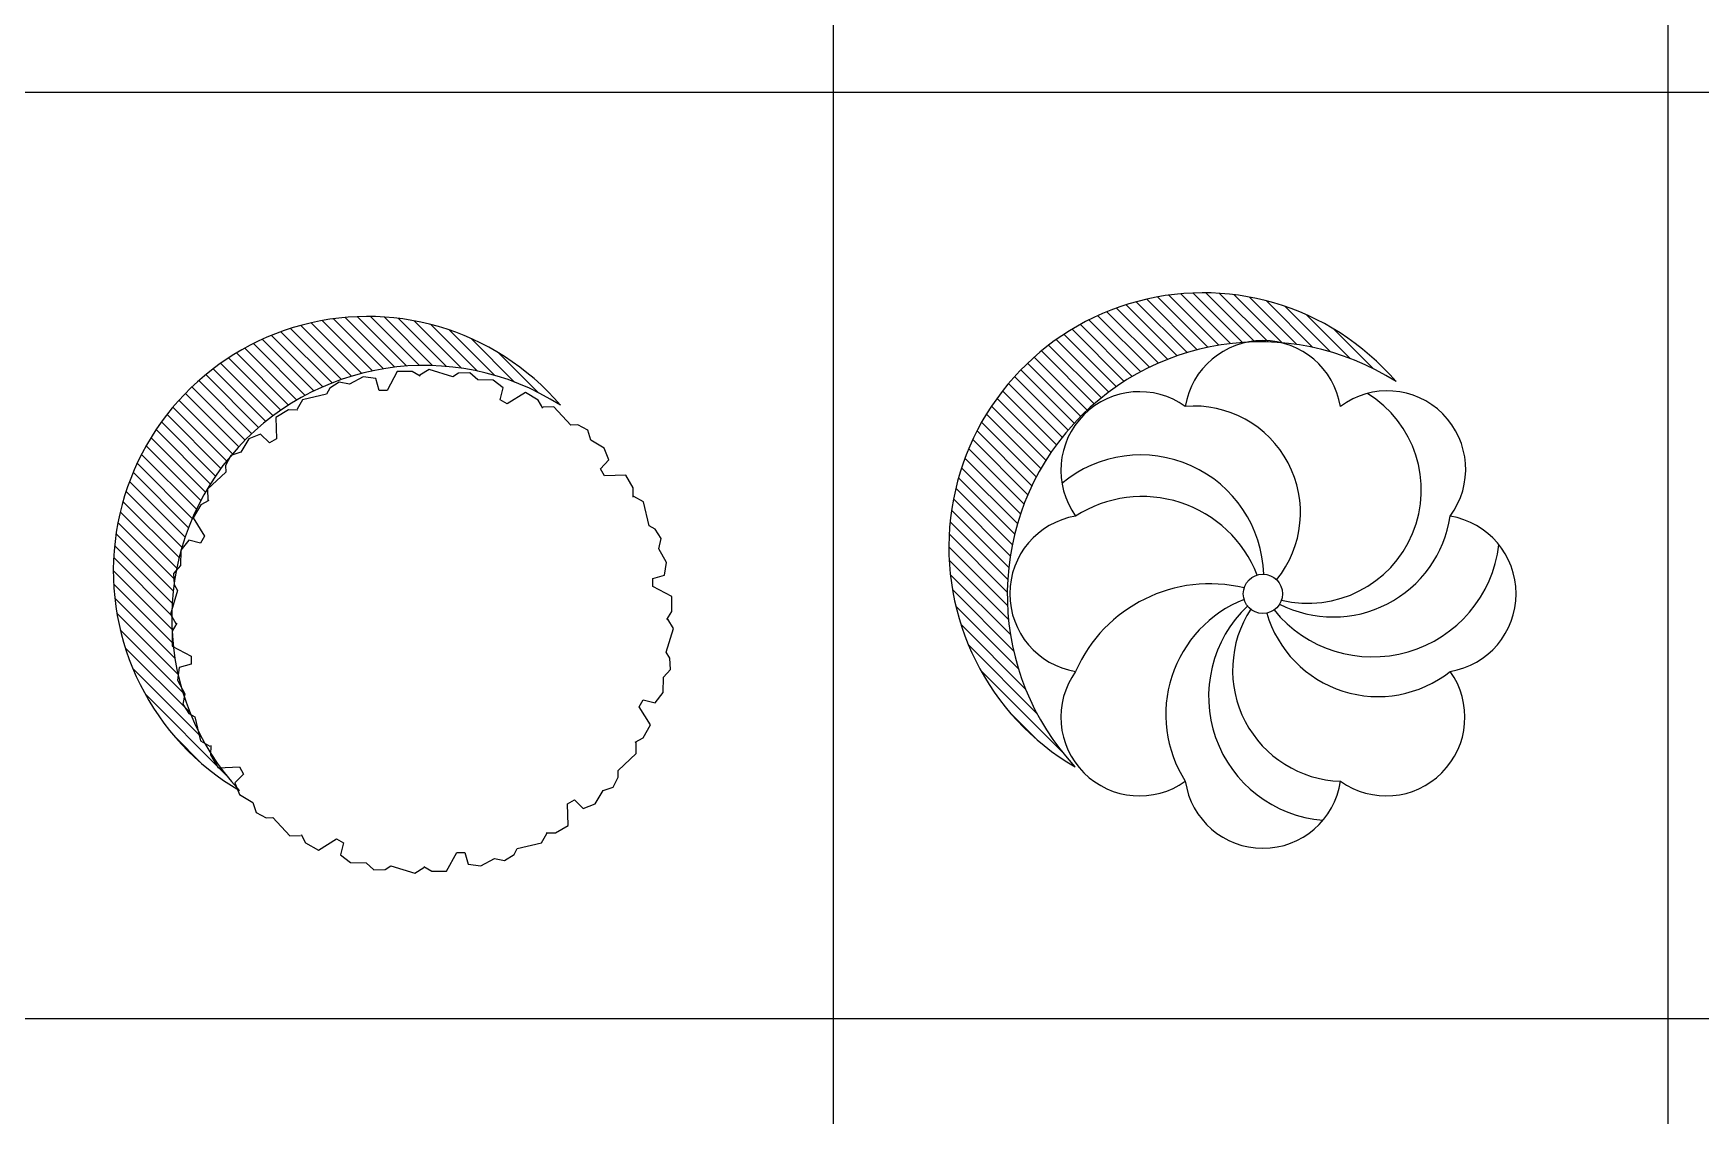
# Model space of a CAD drawing. Header units: inches. Extents: x 7658 to 73799, y 48 to 40262.
# Drawn here: x 23984 to 28237, y 2807 to 5567 of the extents above; entities that cross this region are included whole.
import ezdxf

# ---------------------------------------------------------------- set-up
doc = ezdxf.new("R2010")
doc.units = ezdxf.units.IN
doc.layers.add('www.cad-blocks.net', color=7, linetype='Continuous')
doc.styles.get("Standard").update_dxf_attribs({"font": 'arial.ttf'})

# ---------------------------------------------------------------- blocks, each defined once
blk = doc.blocks.new('A$C516926BB')
for p, q in [((14.6381, 38.5194), (14.6381, 0)), ((16.7665, 38.5194), (16.7665, 0)), ((0, 4.7221), (62.4121, 4.7221)), ((0, 2.361), (60.3118, 2.361))]:
    blk.add_line(p, q)
blk = doc.blocks.new('A$C4858118B')
for p, q in [((0.6607, 1.2803), (0.5325, 1.4085)), ((0.6889, 1.2855), (0.5614, 1.4131)), ((0.7182, 1.2897), (0.5914, 1.4164)), ((0.7487, 1.2925), (0.6228, 1.4184)), ((0.7807, 1.2939), (0.6558, 1.4189)), ((0.8143, 1.2937), (0.6905, 1.4176)), ((0.8499, 1.2916), (0.7274, 1.4141)), ((0.8877, 1.2872), (0.7669, 1.408)), ((0.5343, 1.2396), (0.4032, 1.3708)), ((0.5579, 1.2495), (0.4273, 1.3801)), ((0.5823, 1.2585), (0.4522, 1.3885)), ((0.6075, 1.2667), (0.478, 1.3961)), ((0.6337, 1.2739), (0.5048, 1.4028)), ((0.9285, 1.2798), (0.8098, 1.3985)), ((0.9732, 1.2685), (0.8574, 1.3843)), ((1.0234, 1.2517), (0.9123, 1.3628)), ((0.4472, 1.1931), (0.3142, 1.3261)), ((0.4679, 1.2058), (0.3354, 1.3384)), ((0.4893, 1.2178), (0.3572, 1.3499)), ((0.5115, 1.2291), (0.3798, 1.3607)), ((1.0832, 1.2253), (0.982, 1.3265)), ((0.3889, 1.1512), (0.2545, 1.2856)), ((0.4077, 1.1658), (0.2737, 1.2997)), ((0.4271, 1.1798), (0.2936, 1.3133)), ((0.7241, 1.2786), (0.6984, 1.2306)), ((0.762, 1.2787), (0.7241, 1.2786)), ((0.7823, 1.2666), (0.762, 1.2787)), ((0.8054, 1.2834), (0.782, 1.2693)), ((0.8661, 1.2649), (0.8054, 1.2834)), ((0.3362, 1.1037), (0.2005, 1.2394)), ((0.3531, 1.1201), (0.2179, 1.2554)), ((0.3707, 1.136), (0.2359, 1.2708)), ((0.5521, 1.2362), (0.5439, 1.2209)), ((0.5763, 1.2516), (0.5521, 1.2362)), ((0.6025, 1.246), (0.5763, 1.2516)), ((0.6372, 1.2651), (0.6025, 1.246)), ((0.6693, 1.2605), (0.6372, 1.2651)), ((0.6777, 1.2306), (0.6693, 1.2605)), ((0.8808, 1.2741), (0.8661, 1.2649)), ((0.9095, 1.2753), (0.8808, 1.2741)), ((0.9294, 1.2574), (0.9095, 1.2753)), ((0.969, 1.2565), (0.9294, 1.2574)), ((0.9945, 1.2366), (0.969, 1.2565)), ((0.9868, 1.2064), (0.9945, 1.2366)), ((0.3041, 1.0689), (0.1675, 1.2055)), ((0.3198, 1.0866), (0.1837, 1.2227)), ((0.4821, 1.2065), (0.4689, 1.1826)), ((0.5439, 1.2209), (0.4821, 1.2065)), ((0.6984, 1.2306), (0.6777, 1.2306)), ((1.0047, 1.1961), (0.9868, 1.2064)), ((1.051, 1.2248), (1.0047, 1.1961)), ((1.0839, 1.2059), (1.051, 1.2248)), ((1.0954, 1.1853), (1.0839, 1.2059)), ((0.2607, 1.0121), (0.1227, 1.1501)), ((0.2745, 1.0317), (0.137, 1.1692)), ((0.289, 1.0506), (0.152, 1.1876)), ((0.4469, 1.1808), (0.4141, 1.1618)), ((0.4141, 1.1618), (0.4158, 1.1073)), ((0.4705, 1.1804), (0.4469, 1.1808)), ((1.1238, 1.1882), (1.0964, 1.1878)), ((1.1672, 1.1419), (1.1238, 1.1882)), ((0.2349, 0.9711), (0.096, 1.11)), ((0.2474, 0.9919), (0.109, 1.1304)), ((0.3456, 1.1066), (0.325, 1.0727)), ((0.3756, 1.1187), (0.3456, 1.1066)), ((0.398, 1.097), (0.3756, 1.1187)), ((0.4158, 1.1073), (0.398, 1.097)), ((1.1845, 1.1425), (1.1672, 1.1419)), ((1.2099, 1.1293), (1.1845, 1.1425)), ((1.2182, 1.1038), (1.2099, 1.1293)), ((0.2119, 0.9273), (0.0719, 1.0673)), ((0.223, 0.9495), (0.0836, 1.089)), ((0.2996, 1.0645), (0.2863, 1.039)), ((0.325, 1.0727), (0.2996, 1.0645)), ((1.252, 1.0833), (1.2182, 1.1038)), ((1.2642, 1.0532), (1.252, 1.0833)), ((0.1918, 0.8805), (0.0506, 1.0217)), ((0.2015, 0.9043), (0.0609, 1.0448)), ((0.2869, 1.0217), (0.2406, 0.9783)), ((0.2863, 1.039), (0.2869, 1.0217)), ((1.2424, 1.0309), (1.2642, 1.0532)), ((1.2527, 1.013), (1.2424, 1.0309)), ((0.1829, 0.856), (0.0411, 0.9978)), ((0.2406, 0.9783), (0.2411, 0.951)), ((1.3072, 1.0147), (1.2527, 1.013)), ((1.3263, 0.982), (1.3072, 1.0147)), ((1.3259, 0.9583), (1.3263, 0.982)), ((0.1678, 0.8043), (0.0246, 0.9475)), ((0.1749, 0.8306), (0.0324, 0.9731)), ((0.2229, 0.9384), (0.204, 0.9056)), ((0.2435, 0.9499), (0.2229, 0.9384)), ((1.352, 0.9467), (1.328, 0.9599)), ((1.3664, 0.8849), (1.352, 0.9467)), ((0.1567, 0.7486), (0.0118, 0.8935)), ((0.1617, 0.777), (0.0177, 0.921)), ((0.204, 0.9056), (0.2328, 0.8592)), ((0.1528, 0.7191), (0.0069, 0.8649)), ((0.2328, 0.8592), (0.2225, 0.8414)), ((1.3816, 0.8767), (1.3664, 0.8849)), ((1.3971, 0.8525), (1.3816, 0.8767)), ((1.3915, 0.8263), (1.3971, 0.8525)), ((0.1502, 0.6883), (0.0032, 0.8352)), ((0.1723, 0.8235), (0.1714, 0.7839)), ((0.1923, 0.849), (0.1723, 0.8235)), ((0.2225, 0.8414), (0.1923, 0.849)), ((1.4105, 0.7916), (1.3915, 0.8263)), ((0.1496, 0.622), (0, 0.7716)), ((0.149, 0.656), (0.0009, 0.8042)), ((0.1714, 0.7839), (0.1535, 0.764)), ((1.406, 0.7595), (1.4105, 0.7916)), ((0.1521, 0.5861), (0.0008, 0.7374)), ((0.1535, 0.764), (0.1548, 0.7354)), ((0.1548, 0.7354), (0.1639, 0.7207)), ((1.376, 0.7511), (1.406, 0.7595)), ((1.376, 0.7304), (1.376, 0.7511)), ((1.4241, 0.7047), (1.376, 0.7304)), ((0.1571, 0.5477), (0.0037, 0.7011)), ((0.1639, 0.7207), (0.1455, 0.66)), ((1.4242, 0.6668), (1.4241, 0.7047)), ((0.1651, 0.5063), (0.0091, 0.6623)), ((0.1455, 0.66), (0.1596, 0.6365)), ((1.412, 0.6465), (1.4242, 0.6668)), ((1.4288, 0.6234), (1.4147, 0.6469)), ((0.1773, 0.4607), (0.0176, 0.6203)), ((0.1623, 0.6368), (0.1501, 0.6165)), ((0.1501, 0.6165), (0.1502, 0.5787)), ((1.4104, 0.5627), (1.4288, 0.6234)), ((0.1956, 0.409), (0.0305, 0.5741)), ((0.1502, 0.5787), (0.1982, 0.5529)), ((0.1982, 0.5529), (0.1982, 0.5323)), ((1.4195, 0.548), (1.4104, 0.5627)), ((0.2247, 0.3464), (0.0498, 0.5214)), ((0.1683, 0.5238), (0.1637, 0.4917)), ((0.1982, 0.5323), (0.1683, 0.5238)), ((1.4029, 0.4994), (1.4208, 0.5193)), ((1.4208, 0.5193), (1.4195, 0.548)), ((0.1637, 0.4917), (0.1828, 0.457)), ((1.402, 0.4599), (1.4029, 0.4994)), ((0.2879, 0.2498), (0.081, 0.4568)), ((0.1828, 0.457), (0.1772, 0.4308)), ((0.1772, 0.4308), (0.1926, 0.4066)), ((1.3415, 0.4241), (1.3518, 0.442)), ((1.3518, 0.442), (1.382, 0.4343)), ((1.382, 0.4343), (1.402, 0.4599)), ((0.1926, 0.4066), (0.2079, 0.3985)), ((0.2079, 0.3985), (0.2223, 0.3367)), ((1.3702, 0.3778), (1.3415, 0.4241)), ((0.224, 0.2804), (0.1582, 0.3461)), ((1.3307, 0.3334), (1.3514, 0.3449)), ((1.3514, 0.3449), (1.3702, 0.3778)), ((0.2223, 0.3367), (0.2462, 0.3234)), ((0.2484, 0.325), (0.248, 0.3014)), ((0.248, 0.3014), (0.2671, 0.2686)), ((1.2874, 0.2616), (1.3337, 0.305)), ((1.3337, 0.305), (1.3332, 0.3324)), ((0.2671, 0.2686), (0.3215, 0.2704)), ((0.3215, 0.2704), (0.3318, 0.2525)), ((1.288, 0.2443), (1.2874, 0.2616)), ((0.3318, 0.2525), (0.3101, 0.2302)), ((0.3101, 0.2302), (0.3222, 0.2001)), ((1.2492, 0.2106), (1.2747, 0.2189)), ((1.2747, 0.2189), (1.288, 0.2443)), ((0.3222, 0.2001), (0.3561, 0.1796)), ((0.3561, 0.1796), (0.3644, 0.1541)), ((1.1585, 0.1761), (1.1763, 0.1864)), ((1.1602, 0.1216), (1.1585, 0.1761)), ((1.1763, 0.1864), (1.1986, 0.1647)), ((1.1986, 0.1647), (1.2287, 0.1768)), ((1.2287, 0.1768), (1.2492, 0.2106)), ((0.3644, 0.1541), (0.3898, 0.1409)), ((0.3898, 0.1409), (0.4071, 0.1414)), ((0.4071, 0.1414), (0.4505, 0.0951)), ((0.4505, 0.0951), (0.4778, 0.0956)), ((0.4789, 0.0981), (0.4904, 0.0774)), ((0.5232, 0.0586), (0.5696, 0.0873)), ((0.5696, 0.0873), (0.5874, 0.077)), ((1.0921, 0.0768), (1.1054, 0.1008)), ((1.1038, 0.1029), (1.1274, 0.1026)), ((1.1274, 0.1026), (1.1602, 0.1216)), ((0.4904, 0.0774), (0.5232, 0.0586)), ((0.5874, 0.077), (0.5798, 0.0468)), ((0.5798, 0.0468), (0.6053, 0.0268)), ((0.8502, 0.0048), (0.8759, 0.0528)), ((0.8759, 0.0528), (0.8965, 0.0528)), ((0.8965, 0.0528), (0.905, 0.0228)), ((0.998, 0.0317), (1.0222, 0.0472)), ((1.0222, 0.0472), (1.0304, 0.0624)), ((1.0304, 0.0624), (1.0921, 0.0768)), ((0.6053, 0.0268), (0.6449, 0.026)), ((0.6449, 0.026), (0.6648, 0.008)), ((0.6648, 0.008), (0.6934, 0.0093)), ((0.6934, 0.0093), (0.7081, 0.0184)), ((0.7081, 0.0184), (0.7689, 0)), ((0.7689, 0), (0.7923, 0.0141)), ((0.792, 0.0168), (0.8123, 0.0046)), ((0.8123, 0.0046), (0.8502, 0.0048)), ((0.905, 0.0228), (0.9371, 0.0183)), ((0.9371, 0.0183), (0.9718, 0.0373)), ((0.9718, 0.0373), (0.998, 0.0317))]:
    blk.add_line(p, q)
for centre, radius, start, end in [((0.6484, 0.7705), 0.6484, 40.623, 239.745), ((0.7935, 0.6496), 0.6445, 57.4265, 222.9415)]:
    blk.add_arc(centre, radius, start, end)
at = {"width": 0.8, "flags": 9}
for tag in ['XSIZE', 'YSIZE']:
    blk.add_attdef(tag, (0.7833, 0.6301), '', height=0.000247, dxfattribs=at)
blk = doc.blocks.new('A$C6AAC6A6D')
for p, q in [((0.6889, 1.2785), (0.5614, 1.406)), ((0.7182, 1.2826), (0.5914, 1.4094)), ((0.7487, 1.2855), (0.6228, 1.4114)), ((0.7807, 1.2869), (0.6558, 1.4118)), ((0.8143, 1.2867), (0.6905, 1.4105)), ((0.8499, 1.2845), (0.7274, 1.407)), ((0.5343, 1.2326), (0.4032, 1.3637)), ((0.5579, 1.2424), (0.4273, 1.373)), ((0.5823, 1.2514), (0.4522, 1.3815)), ((0.6075, 1.2596), (0.478, 1.3891)), ((0.6337, 1.2669), (0.5048, 1.3958)), ((0.6607, 1.2732), (0.5325, 1.4014)), ((0.8877, 1.2801), (0.7669, 1.4009)), ((0.9285, 1.2727), (0.8098, 1.3915)), ((0.9732, 1.2615), (0.8574, 1.3773)), ((0.4472, 1.1861), (0.3142, 1.3191)), ((0.4679, 1.1987), (0.3354, 1.3313)), ((0.4893, 1.2107), (0.3572, 1.3428)), ((0.5115, 1.222), (0.3798, 1.3536)), ((1.0234, 1.2446), (0.9123, 1.3557)), ((1.0832, 1.2182), (0.982, 1.3194)), ((0.3889, 1.1441), (0.2545, 1.2785)), ((0.4077, 1.1588), (0.2737, 1.2927)), ((0.4271, 1.1727), (0.2936, 1.3062)), ((0.3531, 1.1131), (0.2179, 1.2483)), ((0.3707, 1.1289), (0.2359, 1.2637)), ((0.3041, 1.0619), (0.1675, 1.1984)), ((0.3198, 1.0795), (0.1837, 1.2157)), ((0.3362, 1.0966), (0.2005, 1.2323)), ((0.2745, 1.0246), (0.137, 1.1621)), ((0.289, 1.0436), (0.152, 1.1806)), ((0.2474, 0.9849), (0.109, 1.1233)), ((0.2607, 1.0051), (0.1227, 1.143)), ((0.223, 0.9424), (0.0836, 1.0819)), ((0.2349, 0.964), (0.096, 1.1029)), ((0.2015, 0.8972), (0.0609, 1.0378)), ((0.2119, 0.9202), (0.0719, 1.0602)), ((0.1829, 0.8489), (0.0411, 0.9907)), ((0.1918, 0.8735), (0.0506, 1.0146)), ((0.1678, 0.7972), (0.0246, 0.9404)), ((0.1749, 0.8235), (0.0324, 0.966)), ((0.1617, 0.7699), (0.0177, 0.9139)), ((0.1528, 0.712), (0.0069, 0.8579)), ((0.1567, 0.7416), (0.0118, 0.8864)), ((0.1502, 0.6812), (0.0032, 0.8281)), ((0.149, 0.6489), (0.0009, 0.7971)), ((0.1496, 0.615), (0, 0.7646)), ((0.1521, 0.579), (0.0008, 0.7303)), ((0.1571, 0.5406), (0.0037, 0.694)), ((0.1651, 0.4992), (0.0091, 0.6552)), ((0.1773, 0.4536), (0.0176, 0.6133)), ((0.1956, 0.4019), (0.0305, 0.567)), ((0.2247, 0.3394), (0.0498, 0.5143)), ((0.2879, 0.2427), (0.081, 0.4497)), ((0.224, 0.2733), (0.1582, 0.3391))]:
    blk.add_line(p, q)
blk.add_circle((0.8009, 0.6446), 0.05)
for centre, radius, start, end in [((0.6484, 0.7635), 0.6484, 40.623, 239.745), ((0.7935, 0.6425), 0.6445, 57.4265, 222.9415), ((0.8009, 1.0896), 0.2006, 9.3989, 170.6011), ((0.4863, 0.9593), 0.2006, 54.3989, 215.6011), ((0.9161, 0.9094), 0.2888, 256.4237, 58.3832), ((1.1182, 0.9619), 0.2, 323.3264, 126.6736), ((0.6253, 0.8517), 0.2715, 320.8438, 94.7177), ((0.4892, 0.6843), 0.3142, 1.8748, 129.7194), ((0.4934, 0.578), 0.3146, 21.3429, 122.7691), ((0.3559, 0.6446), 0.2006, 99.3989, 260.6011), ((0.9803, 0.8871), 0.3016, 243.002, 351.5029), ((1.2459, 0.6446), 0.2006, 279.3989, 80.6011), ((1.081, 0.8081), 0.3243, 219.1067, 353.1332), ((0.6653, 0.2963), 0.3738, 76.3996, 156.2675), ((0.8683, 0.3368), 0.3151, 111.4574, 212.6403), ((0.9791, 0.383), 0.3166, 133.3144, 265.4759), ((1.0071, 0.4502), 0.2834, 146.8098, 268.3062), ((1.0947, 0.6784), 0.2958, 196.2578, 308.4346), ((0.4863, 0.33), 0.2006, 144.3989, 305.6011), ((1.1155, 0.33), 0.2006, 234.3989, 35.6011), ((0.8009, 0.1959), 0.2, 188.3264, 351.6736)]:
    blk.add_arc(centre, radius, start, end)

msp = doc.modelspace()

# ---------------------------------------------------------------- block references
at = {"xscale": 1000, "yscale": 1000, "zscale": 1000}
for name, p in [('A$C6AAC6A6D', (26319.5, 3493.1)), ('A$C4858118B', (24188.4, 3425.8))]:
    msp.add_blockref(name, p, dxfattribs=at)
at = {"layer": 'www.cad-blocks.net', "color": 155, "true_color": 0x546d8e, "xscale": 1000, "yscale": 1000, "zscale": 1000}
msp.add_blockref('A$C516926BB', (11386.7, 694.4), dxfattribs=at)

doc.saveas('drawing.dxf')
